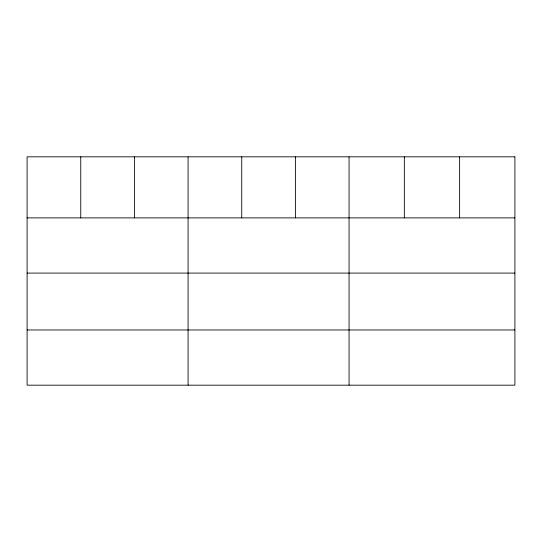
<?xml version="1.0" encoding="UTF-8"?>
<svg xmlns="http://www.w3.org/2000/svg" width="542" height="542" viewBox="0 0 542 542"><rect width="100%" height="100%" fill="white"/><g stroke="black" fill="none" stroke-linecap="round" stroke-linejoin="round"><path stroke-width="0.81" d="M27.1 217.891L514.9 217.891M27.1 273.093L514.9 273.093M27.1 329.97L514.9 329.97M459.616 156.828L459.616 217.891M404.332 156.828L404.332 217.891M349.048 156.828L349.048 385.172M295.39 156.828L295.39 217.891M241.732 156.828L241.732 217.891M188.074 156.828L188.074 385.172M134.416 156.828L134.416 217.891M80.758 156.828L80.758 217.891M514.9 156.828L27.1 156.828L27.1 385.172L514.9 385.172L514.9 156.828"/></g></svg>
